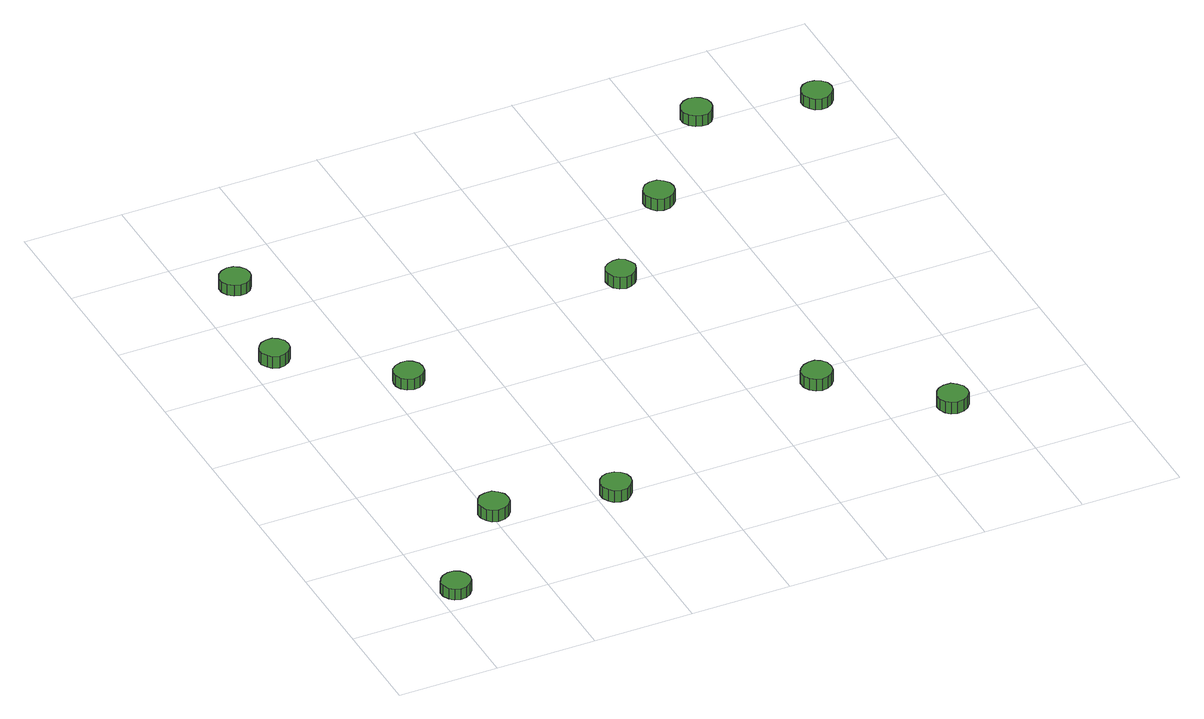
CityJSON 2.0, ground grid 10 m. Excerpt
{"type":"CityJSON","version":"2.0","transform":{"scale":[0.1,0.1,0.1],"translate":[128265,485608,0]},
"CityObjects":{
"tree1":{"type":"SolitaryVegetationObject","attributes":{"function":"something"},"geometry":[{"type":"MultiSurface","lod":"1","boundaries":[[[0,1,2,3,4,5,6,7,8,9,10,11,12,13,14]],[[15,16,17,18,19,20,21,22,23,24,25,26,27,28,29]],[[0,29,28,1]],[[1,28,27,2]],[[2,27,26,3]],[[3,26,25,4]],[[4,25,24,5]],[[5,24,23,6]],[[6,23,22,7]],[[7,22,21,8]],[[8,21,20,9]],[[9,20,19,10]],[[10,19,18,11]],[[11,18,17,12]],[[12,17,16,13]],[[13,16,15,14]],[[14,15,29,0]]]}]},
"tree2":{"type":"SolitaryVegetationObject","attributes":{"function":"something"},"geometry":[{"type":"MultiSurface","lod":"1","boundaries":[[[30,31,32,33,34,35,36,37,38,39,40,41,42,43,44]],[[45,46,47,48,49,50,51,52,53,54,55,56,57,58,59]],[[30,59,58,31]],[[31,58,57,32]],[[32,57,56,33]],[[33,56,55,34]],[[34,55,54,35]],[[35,54,53,36]],[[36,53,52,37]],[[37,52,51,38]],[[38,51,50,39]],[[39,50,49,40]],[[40,49,48,41]],[[41,48,47,42]],[[42,47,46,43]],[[43,46,45,44]],[[44,45,59,30]]]}]},
"tree3":{"type":"SolitaryVegetationObject","attributes":{"function":"something"},"geometry":[{"type":"MultiSurface","lod":"1","boundaries":[[[60,61,62,63,64,65,66,67,68,69,70,71,72,73,74]],[[75,76,77,78,79,80,81,82,83,84,85,86,87,88,89]],[[60,89,88,61]],[[61,88,87,62]],[[62,87,86,63]],[[63,86,85,64]],[[64,85,84,65]],[[65,84,83,66]],[[66,83,82,67]],[[67,82,81,68]],[[68,81,80,69]],[[69,80,79,70]],[[70,79,78,71]],[[71,78,77,72]],[[72,77,76,73]],[[73,76,75,74]],[[74,75,89,60]]]}]},
"tree4":{"type":"SolitaryVegetationObject","attributes":{"function":"something"},"geometry":[{"type":"MultiSurface","lod":"1","boundaries":[[[90,91,92,93,94,95,96,97,98,99,100,101,102,103,104]],[[105,106,107,108,109,110,111,112,113,114,115,116,117,118,119]],[[90,119,118,91]],[[91,118,117,92]],[[92,117,116,93]],[[93,116,115,94]],[[94,115,114,95]],[[95,114,113,96]],[[96,113,112,97]],[[97,112,111,98]],[[98,111,110,99]],[[99,110,109,100]],[[100,109,108,101]],[[101,108,107,102]],[[102,107,106,103]],[[103,106,105,104]],[[104,105,119,90]]]}]},
"tree5":{"type":"SolitaryVegetationObject","attributes":{"function":"something"},"geometry":[{"type":"MultiSurface","lod":"1","boundaries":[[[120,121,122,123,124,125,126,127,128,129,130,131,132,133,134]],[[135,136,137,138,139,140,141,142,143,144,145,146,147,148,149]],[[120,149,148,121]],[[121,148,147,122]],[[122,147,146,123]],[[123,146,145,124]],[[124,145,144,125]],[[125,144,143,126]],[[126,143,142,127]],[[127,142,141,128]],[[128,141,140,129]],[[129,140,139,130]],[[130,139,138,131]],[[131,138,137,132]],[[132,137,136,133]],[[133,136,135,134]],[[134,135,149,120]]]}]},
"tree6":{"type":"SolitaryVegetationObject","attributes":{"function":"something"},"geometry":[{"type":"MultiSurface","lod":"1","boundaries":[[[150,151,152,153,154,155,156,157,158,159,160,161,162,163,164]],[[165,166,167,168,169,170,171,172,173,174,175,176,177,178,179]],[[150,179,178,151]],[[151,178,177,152]],[[152,177,176,153]],[[153,176,175,154]],[[154,175,174,155]],[[155,174,173,156]],[[156,173,172,157]],[[157,172,171,158]],[[158,171,170,159]],[[159,170,169,160]],[[160,169,168,161]],[[161,168,167,162]],[[162,167,166,163]],[[163,166,165,164]],[[164,165,179,150]]]}]},
"tree7":{"type":"SolitaryVegetationObject","attributes":{"function":"something"},"geometry":[{"type":"MultiSurface","lod":"1","boundaries":[[[180,181,182,183,184,185,186,187,188,189,190,191,192,193,194]],[[195,196,197,198,199,200,201,202,203,204,205,206,207,208,209]],[[180,209,208,181]],[[181,208,207,182]],[[182,207,206,183]],[[183,206,205,184]],[[184,205,204,185]],[[185,204,203,186]],[[186,203,202,187]],[[187,202,201,188]],[[188,201,200,189]],[[189,200,199,190]],[[190,199,198,191]],[[191,198,197,192]],[[192,197,196,193]],[[193,196,195,194]],[[194,195,209,180]]]}]},
"tree8":{"type":"SolitaryVegetationObject","attributes":{"function":"something"},"geometry":[{"type":"MultiSurface","lod":"1","boundaries":[[[210,211,212,213,214,215,216,217,218,219,220,221,222,223,224]],[[225,226,227,228,229,230,231,232,233,234,235,236,237,238,239]],[[210,239,238,211]],[[211,238,237,212]],[[212,237,236,213]],[[213,236,235,214]],[[214,235,234,215]],[[215,234,233,216]],[[216,233,232,217]],[[217,232,231,218]],[[218,231,230,219]],[[219,230,229,220]],[[220,229,228,221]],[[221,228,227,222]],[[222,227,226,223]],[[223,226,225,224]],[[224,225,239,210]]]}]},
"tree9":{"type":"SolitaryVegetationObject","attributes":{"function":"something"},"geometry":[{"type":"MultiSurface","lod":"1","boundaries":[[[240,241,242,243,244,245,246,247,248,249,250,251,252,253,254]],[[255,256,257,258,259,260,261,262,263,264,265,266,267,268,269]],[[240,269,268,241]],[[241,268,267,242]],[[242,267,266,243]],[[243,266,265,244]],[[244,265,264,245]],[[245,264,263,246]],[[246,263,262,247]],[[247,262,261,248]],[[248,261,260,249]],[[249,260,259,250]],[[250,259,258,251]],[[251,258,257,252]],[[252,257,256,253]],[[253,256,255,254]],[[254,255,269,240]]]}]},
"tree10":{"type":"SolitaryVegetationObject","attributes":{"function":"something"},"geometry":[{"type":"MultiSurface","lod":"1","boundaries":[[[270,271,272,273,274,275,276,277,278,279,280,281,282,283,284]],[[285,286,287,288,289,290,291,292,293,294,295,296,297,298,299]],[[270,299,298,271]],[[271,298,297,272]],[[272,297,296,273]],[[273,296,295,274]],[[274,295,294,275]],[[275,294,293,276]],[[276,293,292,277]],[[277,292,291,278]],[[278,291,290,279]],[[279,290,289,280]],[[280,289,288,281]],[[281,288,287,282]],[[282,287,286,283]],[[283,286,285,284]],[[284,285,299,270]]]}]},
"tree11":{"type":"SolitaryVegetationObject","attributes":{"function":"something"},"geometry":[{"type":"MultiSurface","lod":"1","boundaries":[[[300,301,302,303,304,305,306,307,308,309,310,311,312,313,314]],[[315,316,317,318,319,320,321,322,323,324,325,326,327,328,329]],[[300,329,328,301]],[[301,328,327,302]],[[302,327,326,303]],[[303,326,325,304]],[[304,325,324,305]],[[305,324,323,306]],[[306,323,322,307]],[[307,322,321,308]],[[308,321,320,309]],[[309,320,319,310]],[[310,319,318,311]],[[311,318,317,312]],[[312,317,316,313]],[[313,316,315,314]],[[314,315,329,300]]]}]},
"tree12":{"type":"SolitaryVegetationObject","attributes":{"function":"something"},"geometry":[{"type":"MultiSurface","lod":"1","boundaries":[[[330,331,332,333,334,335,336,337,338,339,340,341,342,343,344]],[[345,346,347,348,349,350,351,352,353,354,355,356,357,358,359]],[[330,359,358,331]],[[331,358,357,332]],[[332,357,356,333]],[[333,356,355,334]],[[334,355,354,335]],[[335,354,353,336]],[[336,353,352,337]],[[337,352,351,338]],[[338,351,350,339]],[[339,350,349,340]],[[340,349,348,341]],[[341,348,347,342]],[[342,347,346,343]],[[343,346,345,344]],[[344,345,359,330]]]}]}
},
"vertices":[
[32,24,18],[31,30,18],[27,35,18],[22,38,18],[16,38,18],[10,36,18],[6,32,18],[3,27,18],[3,21,18],[6,15,18],[10,11,18],[16,9,18],[22,10,18],[27,13,18],[31,18,18],[31,18,6],[27,13,6],[22,10,6],[16,9,6],[10,11,6],[6,15,6],[3,21,6],[3,27,6],[6,32,6],[10,36,6],[16,38,6],[22,38,6],[27,35,6],[31,30,6],[32,24,6],
[118,121,19],[117,127,19],[113,132,19],[108,136,19],[101,136,19],[95,134,19],[91,130,19],[88,124,19],[88,118,19],[91,112,19],[95,108,19],[101,106,19],[108,107,19],[113,110,19],[117,115,19],[117,115,6],[113,110,6],[108,107,6],[101,106,6],[95,108,6],[91,112,6],[88,118,6],[88,124,6],[91,130,6],[95,134,6],[101,136,6],[108,136,6],[113,132,6],[117,127,6],[118,121,6],
[41,430,18],[40,436,18],[36,441,18],[31,444,18],[25,444,18],[19,442,18],[15,438,18],[12,433,18],[12,427,18],[15,421,18],[19,417,18],[25,415,18],[31,416,18],[36,419,18],[40,424,18],[40,424,5],[36,419,5],[31,416,5],[25,415,5],[19,417,5],[15,421,5],[12,427,5],[12,433,5],[15,438,5],[19,442,5],[25,444,5],[31,444,5],[36,441,5],[40,436,5],[41,430,5],
[58,548,18],[57,554,18],[53,559,18],[48,562,18],[42,563,18],[36,561,18],[31,557,18],[28,551,18],[28,545,18],[31,539,18],[36,535,18],[42,533,18],[48,533,18],[53,536,18],[57,542,18],[57,542,6],[53,536,6],[48,533,6],[42,533,6],[36,535,6],[31,539,6],[28,545,6],[28,551,6],[31,557,6],[36,561,6],[42,563,6],[48,562,6],[53,559,6],[57,554,6],[58,548,6],
[138,345,17],[137,351,17],[133,356,17],[128,359,17],[122,359,17],[116,357,17],[111,353,17],[109,348,17],[109,342,17],[111,336,17],[116,332,17],[122,330,17],[128,331,17],[133,334,17],[137,339,17],[137,339,5],[133,334,5],[128,331,5],[122,330,5],[116,332,5],[111,336,5],[109,342,5],[109,348,5],[111,353,5],[116,357,5],[122,359,5],[128,359,5],[133,356,5],[137,351,5],[138,345,5],
[235,104,16],[234,110,16],[230,115,16],[225,118,16],[218,119,16],[212,117,16],[208,113,16],[205,107,16],[205,101,16],[208,95,16],[212,91,16],[218,89,16],[225,89,16],[230,93,16],[234,98,16],[234,98,3],[230,93,3],[225,89,3],[218,89,3],[212,91,3],[208,95,3],[205,101,3],[205,107,3],[208,113,3],[212,117,3],[218,119,3],[225,118,3],[230,115,3],[234,110,3],[235,104,3],
[385,406,17],[383,412,17],[380,417,17],[375,420,17],[369,420,17],[363,418,17],[358,414,17],[356,409,17],[356,403,17],[358,397,17],[363,393,17],[369,391,17],[375,392,17],[380,395,17],[383,400,17],[383,400,4],[380,395,4],[375,392,4],[369,391,4],[363,393,4],[358,397,4],[356,403,4],[356,409,4],[358,414,4],[363,418,4],[369,420,4],[375,420,4],[380,417,4],[383,412,4],[385,406,4],
[477,179,19],[476,186,19],[472,191,19],[467,194,19],[461,194,19],[455,192,19],[450,188,19],[447,183,19],[447,176,19],[450,170,19],[455,166,19],[461,164,19],[467,165,19],[472,168,19],[476,173,19],[476,173,6],[472,168,6],[467,165,6],[461,164,6],[455,166,6],[450,170,6],[447,176,6],[447,183,6],[450,188,6],[455,192,6],[461,194,6],[467,194,6],[472,191,6],[476,186,6],[477,179,6],
[575,93,18],[574,99,18],[570,104,18],[565,108,18],[558,108,18],[552,106,18],[548,102,18],[545,96,18],[545,90,18],[548,84,18],[552,80,18],[558,78,18],[565,79,18],[570,82,18],[574,87,18],[574,87,5],[570,82,5],[565,79,5],[558,78,5],[552,80,5],[548,84,5],[545,90,5],[545,96,5],[548,102,5],[552,106,5],[558,108,5],[565,108,5],[570,104,5],[574,99,5],[575,93,5],
[471,503,17],[470,509,17],[466,514,17],[461,518,17],[454,518,17],[448,516,17],[444,512,17],[441,506,17],[441,500,17],[444,494,17],[448,490,17],[454,488,17],[461,489,17],[466,492,17],[470,497,17],[470,497,4],[466,492,4],[461,489,4],[454,488,4],[448,490,4],[444,494,4],[441,500,4],[441,506,4],[444,512,4],[448,516,4],[454,518,4],[461,518,4],[466,514,4],[470,509,4],[471,503,4],
[557,602,21],[556,608,21],[552,613,21],[547,616,21],[541,617,21],[535,615,21],[530,611,21],[527,605,21],[527,599,21],[530,593,21],[535,589,21],[541,587,21],[547,587,21],[552,590,21],[556,596,21],[556,596,9],[552,590,9],[547,587,9],[541,587,9],[535,589,9],[530,593,9],[527,599,9],[527,605,9],[530,611,9],[535,615,9],[541,617,9],[547,616,9],[552,613,9],[556,608,9],[557,602,9],
[669,578,21],[668,584,21],[664,589,21],[658,592,21],[652,593,21],[646,591,21],[642,587,21],[639,581,21],[639,575,21],[642,569,21],[646,565,21],[652,563,21],[658,563,21],[664,567,21],[668,572,21],[668,572,9],[664,567,9],[658,563,9],[652,563,9],[646,565,9],[642,569,9],[639,575,9],[639,581,9],[642,587,9],[646,591,9],[652,593,9],[658,592,9],[664,589,9],[668,584,9],[669,578,9]
]}
